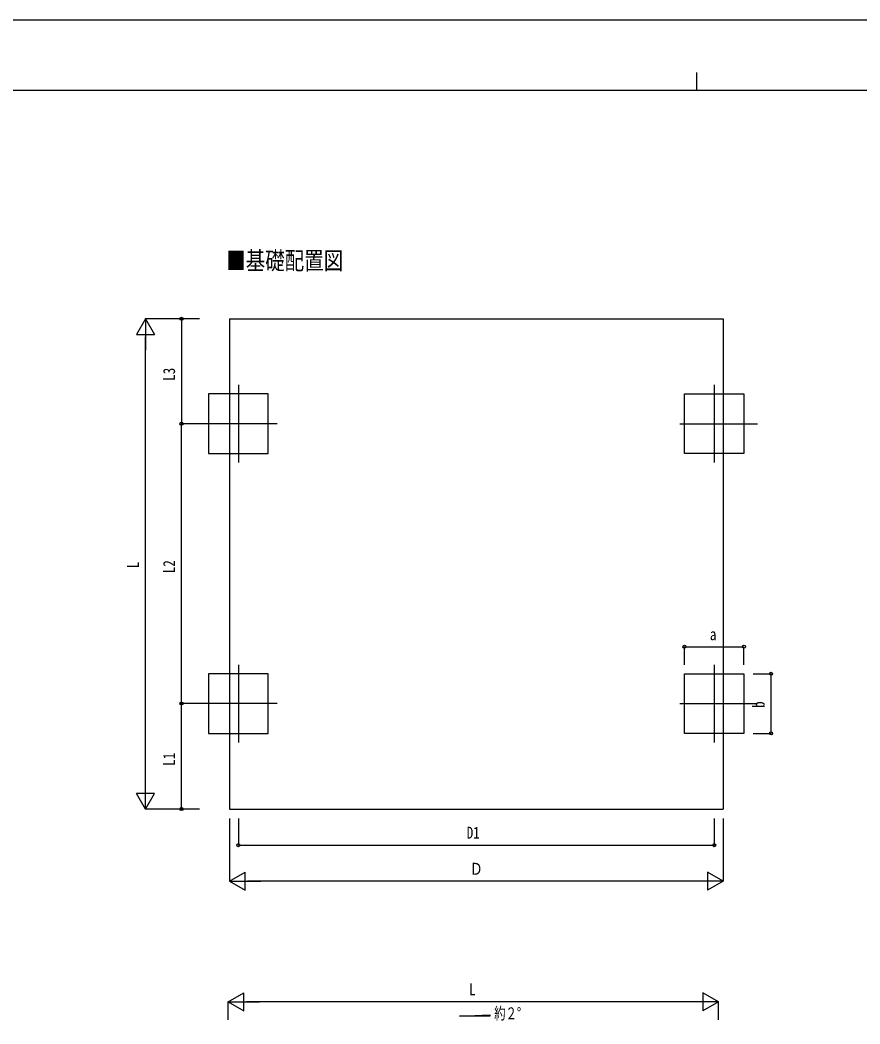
# Model space of a CAD drawing. Units: millimetres, scale not verified. Extents: x -16820 to 16820, y -11880 to 11880.
# Drawn here: x -7514 to 1793, y 758 to 11880 of the extents above; entities that cross this region are included whole.
import ezdxf
from ezdxf.enums import TextEntityAlignment as Align

# ---------------------------------------------------------------- set-up
doc = ezdxf.new("R2010")
doc.units = ezdxf.units.MM
doc.header["$LTSCALE"] = 50
for name, color, linetype in [('0-2_USER1', 3, 'Continuous'), ('0-4_YKK_12', 2, 'Continuous'), ('0-6_YKK_A1', 4, 'Continuous'), ('0-7_YKK_D', 6, 'Continuous'), ('0-8_YKK_ZWAK', 7, 'Continuous')]:
    doc.layers.add(name, color=color, linetype=linetype)
doc.styles.add('ＭＳ ゴシック', font='')
doc.styles.get('ＭＳ ゴシック').set_extended_font_data('MS Gothic')

msp = doc.modelspace()

# ---------------------------------------------------------------- linework, layer by layer
at = {"layer": '0-4_YKK_12'}
for p, q in [((-5095.05, 7837.67), (-5095.05, 6977.67)), ((177.95, 7837.67), (177.95, 6977.67)), ((-4665.05, 7407.67), (-5525.05, 7407.67)), ((-202.05, 7407.67), (657.95, 7407.67)), ((-5095.05, 4737.67), (-5095.05, 3877.67)), ((177.95, 4737.67), (177.95, 3877.67)), ((-4665.05, 4307.67), (-5525.05, 4307.67)), ((-202.05, 4307.67), (657.95, 4307.67))]:
    msp.add_line(p, q, dxfattribs=at)
at = {"layer": '0-6_YKK_A1'}
for p, q in [((-5193.55, 8570.85), (-5193.55, 3139.06)), ((-5193.55, 3139.06), (276.45, 3139.06)), ((-2643.22, 845.46), (-2307.22, 857.87)), ((-2307.22, 845.46), (-2643.22, 845.46)), ((-2307.22, 857.87), (-2307.22, 845.46))]:
    msp.add_line(p, q, dxfattribs=at)
msp.add_lwpolyline([(-5193.55, 8570.85), (276.45, 8570.85), (276.45, 3139.06)], dxfattribs=at)
for points in [[(-4765.05, 7077.67), (-4765.05, 7737.67), (-5425.05, 7737.67), (-5425.05, 7077.67)], [(-152.05, 7077.67), (-152.05, 7737.67), (507.95, 7737.67), (507.95, 7077.67)], [(-4765.05, 3977.67), (-4765.05, 4637.67), (-5425.05, 4637.67), (-5425.05, 3977.67)], [(-152.05, 3977.67), (-152.05, 4637.67), (507.95, 4637.67), (507.95, 3977.67)]]:
    msp.add_lwpolyline(points, close=True, dxfattribs=at)
at = {"layer": '0-7_YKK_D'}
for p, q in [((-6125.05, 8570.85), (-6225.05, 8397.64)), ((-5525.05, 8570.85), (-6126.05, 8570.85)), ((-6125.05, 8570.85), (-6025.05, 8397.64)), ((-6125.05, 8570.85), (-6125.05, 8224.44)), ((-5525.05, 8570.85), (-5726.05, 8570.85)), ((-5725.05, 8570.85), (-5725.05, 7407.67)), ((-6225.05, 8397.64), (-6025.05, 8397.64)), ((-6125.05, 3339.06), (-6125.05, 8370.85)), ((-5525.05, 7407.67), (-5726.05, 7407.67)), ((-5525.05, 7407.67), (-5726.05, 7407.67)), ((-5725.05, 4307.67), (-5725.05, 7407.67)), ((-152.05, 4737.67), (-152.05, 4938.67)), ((-152.05, 4937.67), (507.95, 4937.67)), ((507.95, 4737.67), (507.95, 4938.67)), ((607.95, 4637.67), (808.95, 4637.67)), ((807.95, 3977.67), (807.95, 4637.67)), ((-5525.05, 4307.67), (-5726.05, 4307.67)), ((-5525.05, 4307.67), (-5726.05, 4307.67)), ((-5725.05, 3139.06), (-5725.05, 4307.67)), ((607.95, 3977.67), (808.95, 3977.67)), ((-6125.05, 3139.06), (-6125.05, 3485.47)), ((-6125.05, 3139.06), (-6225.05, 3312.27)), ((-6025.05, 3312.27), (-6225.05, 3312.27)), ((-6125.05, 3139.06), (-6025.05, 3312.27)), ((-5525.05, 3139.06), (-6126.05, 3139.06)), ((-5525.05, 3139.06), (-5726.05, 3139.06)), ((-5193.55, 3035.6), (-5193.55, 2338.06)), ((-5095.05, 3035.6), (-5095.05, 2738.06)), ((177.95, 3035.6), (177.95, 2738.06)), ((276.45, 3035.6), (276.45, 2338.06)), ((-5095.05, 2739.06), (177.95, 2739.06)), ((-5193.55, 2339.06), (-5020.34, 2439.06)), ((-5193.55, 2339.06), (-5020.34, 2239.06)), ((-5193.55, 2339.06), (-4847.14, 2339.06)), ((-5020.34, 2239.06), (-5020.34, 2439.06)), ((76.45, 2339.06), (-4993.55, 2339.06)), ((276.45, 2339.06), (-69.96, 2339.06)), ((276.45, 2339.06), (103.25, 2439.06)), ((103.25, 2439.06), (103.25, 2239.06)), ((276.45, 2339.06), (103.25, 2239.06)), ((-5206.51, 1004.38), (-5033.3, 1104.38)), ((-5206.51, 804.38), (-5206.51, 1005.38)), ((-5206.51, 1004.38), (-5033.3, 904.38)), ((-5206.51, 1004.38), (-4860.1, 1004.38)), ((-5033.3, 904.38), (-5033.3, 1104.38)), ((25.28, 1004.38), (-5006.51, 1004.38)), ((225.28, 1004.38), (-121.13, 1004.38)), ((225.28, 1004.38), (52.07, 1104.38)), ((52.07, 1104.38), (52.07, 904.38)), ((225.28, 1004.38), (52.07, 904.38)), ((225.28, 804.38), (225.28, 1005.38))]:
    msp.add_line(p, q, dxfattribs=at)
for centre in [(-5725.05, 8570.85), (-5725.05, 7407.67), (-5725.05, 7407.67), (-152.05, 4937.67), (507.95, 4937.67), (807.95, 4637.67), (-5725.05, 4307.67), (-5725.05, 4307.67), (807.95, 3977.67), (-5725.05, 3139.06), (-5095.05, 2739.06), (177.95, 2739.06)]:
    msp.add_circle(centre, 17, dxfattribs=at)
at = {"layer": '0-8_YKK_ZWAK'}
for p, q in [((-19.92, 11300), (-19.92, 11100)), ((15580.08, 11100), (-15619.92, 11100))]:
    msp.add_line(p, q, dxfattribs=at)
msp.add_lwpolyline([(-16820, -11880), (16820, -11880), (16820, 11880), (-16820, 11880)], close=True, dxfattribs=at)

# ---------------------------------------------------------------- texts
at = {"layer": '0-2_USER1', "style": 'ＭＳ ゴシック'}
for s, height, width, p in [('■基礎配置図', 197.9, 0.8, (-5229.22, 9056.71)), ('約２°', 132, 0.7, (-2260.33, 770.2))]:
    msp.add_text(s, height=height, dxfattribs=dict(at, width=width)).set_placement(p, align=Align.BOTTOM_LEFT)
at = {"layer": '0-7_YKK_D', "style": 'ＭＳ ゴシック', "width": 0.8}
for s, p in [('L3', (-5757.05, 7883.66)), ('L', (-6157.05, 5806.96)), ('L2', (-5757.05, 5752.07)), ('b', (775.95, 4259.67)), ('L1', (-5757.05, 3617.77))]:
    msp.add_text(s, height=132, rotation=90, dxfattribs=at).set_placement(p, align=Align.BOTTOM_LEFT)
for s, p in [('a', (129.95, 4969.67)), ('D1', (-2564.15, 2771.06)), ('Ｄ', (-2530.55, 2371.06)), ('L', (-2538.62, 1036.38))]:
    msp.add_text(s, height=132, dxfattribs=at).set_placement(p, align=Align.BOTTOM_LEFT)

doc.saveas('drawing.dxf')
